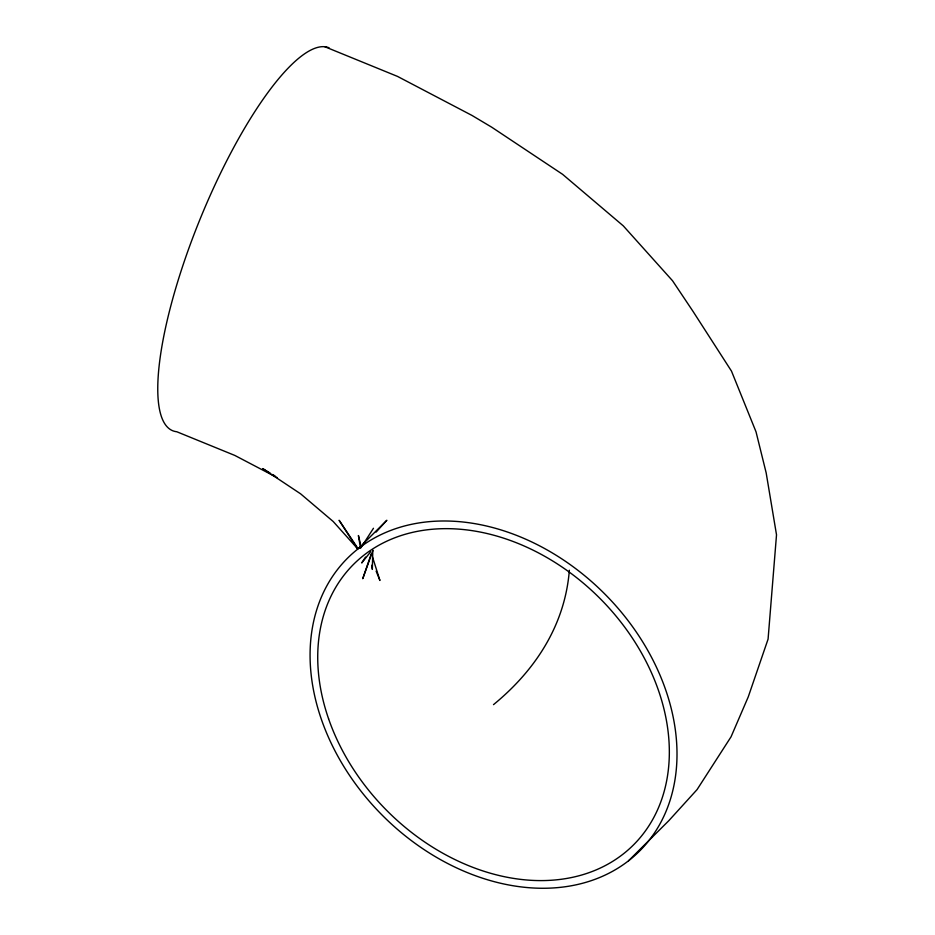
<?xml version="1.0" encoding="UTF-8"?>
<svg xmlns="http://www.w3.org/2000/svg" width="935" height="935" viewBox="0 0 935 935"><rect width="100%" height="100%" fill="white"/><g stroke="black" fill="none" stroke-linecap="round" stroke-linejoin="round"><path stroke-width="1.4" d="M372.784 550.68L372.34 569.415L371.651 565.278M371.277 553.812L362.745 578.707L372.983 550.247M360.922 547.758L373.462 528.275M365.503 557.073L361.716 562.963L370.692 551.72M376.127 532.085L386.856 520.269L358.479 548.506M628.542 860.784A206.81 156.905 45.1 0 0 533.499 542.791A206.81 156.905 45.1 0 0 318.473 710.343A206.81 156.905 45.1 0 0 628.542 860.784L668.77 820.731L697.066 789.596L731.053 736.803L748.269 696.844L768.079 639.119L776.517 534.832L766.162 472.841L756.029 431.841L731.497 371.137L693.034 311.402L672.534 280.745L623.283 225.861L562.59 174.319L491.763 127.23L471.965 115.426L397.515 76.413L324.877 46.75M277.286 477.692L234.825 455.438L176.762 431.736A206.81 54.592 -67.8 0 1 197.332 225.943A206.81 54.592 -67.8 0 1 329.05 47.802M270.063 473.017L262.642 468.587L300.638 493.855L333.187 521.496L357.719 548.833M272.541 474.489L275.007 475.962M358.023 548.576L339.101 520.269L357.076 548.179M376.127 571.11L379.926 580.483L372.527 557.05M360.501 544.018L358.409 535.533L360.513 548.12M569.345 570.233A506.396 293.345 11 0 1 493.505 704.639M328.582 718.793A198.162 150.348 45.1 0 0 628.624 849.494A198.162 150.348 45.1 0 0 523.308 545.631A198.162 150.348 45.1 0 0 328.582 718.793"/></g></svg>
